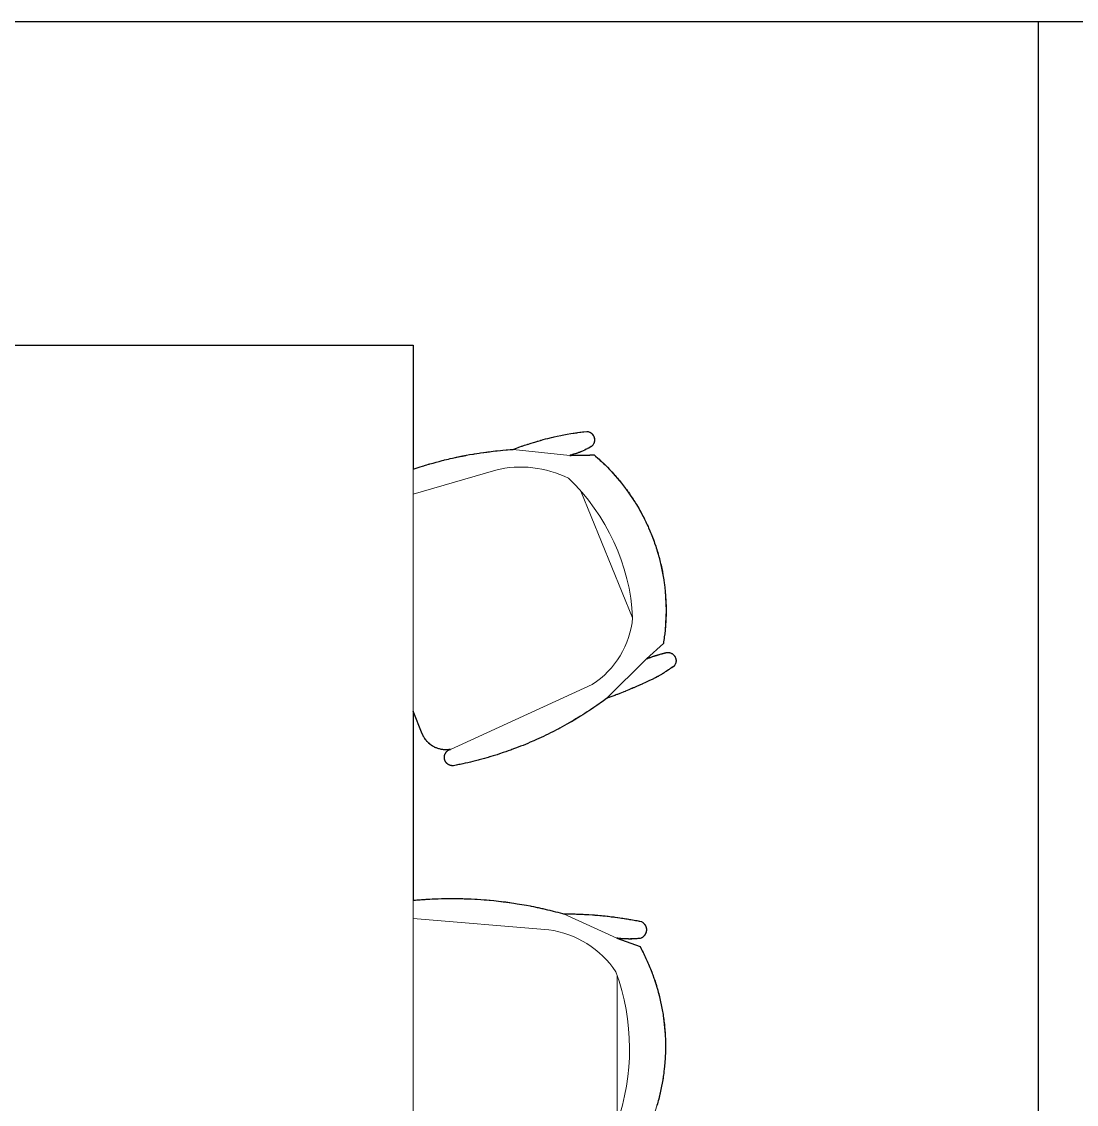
# Model space of a CAD drawing. Header units: millimetres. Extents: x 488786 to 747986, y 25193 to 95000.
# Drawn here: x 536972 to 538765, y 87039 to 88880 of the extents above; entities that cross this region are included whole.
import ezdxf

# ---------------------------------------------------------------- set-up
doc = ezdxf.new("R2010")
doc.units = ezdxf.units.MM
doc.layers.add('10. ETC', color=251, linetype='Continuous')
doc.layers.add('6. FUR1', color=181, linetype='Continuous')
doc.layers.add('7. FUR2', color=241, linetype='Continuous', lineweight=5)

# ---------------------------------------------------------------- blocks, each defined once
blk = doc.blocks.new('YUHIHA_Furniture_DiningSet_6Seat_B_Plan')
at = {"layer": '6. FUR1'}
blk.add_lwpolyline([(0, -800), (0, 0), (210.7, 0), (209, 5.2), (206.9, 11.6), (205.7, 15.5), (204.9, 18.1), (204.5, 19.4), (204.1, 20.7), (203.3, 23.3), (202.5, 25.9), (202.2, 27.2), (201.8, 28.5), (200.3, 33.7), (198.9, 38.9), (197.5, 44.2), (196.1, 49.4), (195.5, 52.1), (195.1, 53.4), (193.5, 60), (192.9, 62.6), (192, 66.6), (191.4, 69.2), (190.9, 71.9), (189.7, 77.2), (189.2, 79.9), (188.4, 83.8), (187.9, 86.5), (187.6, 87.8), (187.4, 89.2), (187.1, 90.5), (186.1, 95.8), (185.2, 101.2), (185, 102.5), (184.8, 103.9), (184.1, 107.9), (183.5, 111.9), (183.1, 114.6), (182.3, 120), (181.6, 125.3), (181.1, 129.4), (180.3, 136.1), (179.8, 140.1), (179.5, 142.8), (179, 148.2), (178.6, 152.3), (178.1, 157.7), (177.9, 160.4), (177.6, 164.5), (177.2, 169.9), (175.8, 173.7), (175.1, 175.6), (174, 178.4), (173.6, 179.4), (172.9, 181.3), (171.9, 184.2), (171.6, 185.1), (170.2, 189), (168.6, 193.8), (168.3, 194.8), (168, 195.7), (167, 198.6), (166.4, 200.6), (165.2, 204.5), (164.6, 206.4), (163.5, 210.3), (163.2, 211.3), (162.9, 212.3), (161.8, 216.2), (161.5, 217.1), (161.3, 218.1), (160.5, 221.1), (159.4, 225), (158.4, 228.9), (157, 234.9), (156.3, 237.8), (155.8, 239.8), (154.7, 244.8), (153.5, 250.8), (152.5, 255.8), (151.4, 261.7), (150.3, 267.8), (149.7, 271.8), (149.4, 273.8), (148.8, 277.8), (148.5, 279.8), (148.1, 282.9), (147.8, 284.9), (147.2, 289.9), (146.6, 295), (146.5, 296), (146.6, 296.5), (146.8, 297.2), (146.8, 297.5), (147.2, 298.5), (147.2, 298.7), (147.6, 299.5), (147.9, 300.2), (148.3, 300.9), (148.5, 301.3), (148.8, 301.8), (149.3, 302.4), (149.5, 302.6), (149.8, 303), (150.3, 303.6), (150.9, 304.1), (151.5, 304.7), (151.7, 304.8), (151.9, 305), (152.3, 305.3), (152.9, 305.8), (153.4, 306), (154.1, 306.4), (154.5, 306.7), (155, 306.9), (155.7, 307.2), (156.2, 307.4), (156.7, 307.5), (157.5, 307.7), (158, 307.8), (158.8, 308), (159.3, 308.1), (160.1, 308.1), (160.6, 308.1), (161.1, 308.1), (161.4, 308.1), (161.6, 308.1), (161.9, 308.1), (162.2, 308.1), (162.9, 308), (163.5, 307.9), (163.7, 307.9), (164.7, 307.7), (165, 307.6), (166, 307.3), (166.5, 307.1), (167.2, 306.8), (167.7, 306.5), (168.6, 306), (169, 305.7), (169.7, 305.3), (170.1, 305), (170.3, 304.8), (170.5, 304.6), (170.9, 304.3), (171.5, 303.8), (171.8, 303.4), (172.2, 303), (172.3, 302.8), (172.5, 302.5), (173.9, 300.1), (174.8, 298.4), (175.2, 297.6), (175.3, 297.3), (175.6, 296.8), (175.9, 296.2), (176.1, 295.9), (177, 294), (178.2, 291.5), (179.4, 288.9), (180, 287.5), (180.8, 285.8), (181.2, 284.6), (181.4, 284.3), (181.6, 283.7), (181.7, 283.4), (182.2, 282.3), (182.7, 280.8), (182.8, 280.5), (183, 279.9), (183.1, 279.7), (183.3, 279.1), (183.9, 277.6), (184, 277.3), (184.2, 276.7), (184.8, 274.9), (185.5, 272.6), (186, 270.8), (186.2, 270.2), (186.3, 269.9), (186.5, 269.3), (187.2, 266.6), (187.4, 266), (187.3, 266.6), (187.3, 266.9), (187.3, 268.2), (187.3, 268.5), (187.2, 269.5), (187.2, 269.8), (187.2, 270.8), (187.2, 271.1), (187.2, 272.1), (187.2, 273.4), (187.1, 274.4), (187.1, 274.7), (187.1, 276.3), (187.1, 276.7), (187, 278.3), (187, 279.2), (187, 280.9), (187, 281.8), (186.9, 282.5), (186.9, 284.7), (186.9, 285.4), (186.9, 286.4), (186.8, 291.2), (186.8, 291.9), (186.7, 294.1), (186.7, 294.8), (186.7, 295.8), (186.7, 296.4), (186.7, 297.4), (186.7, 300), (186.6, 300.3), (186.6, 302.9), (186.6, 303.2), (186.6, 304.2), (186.6, 305.5), (186.6, 307.4), (188.4, 309.5), (192.1, 313.7), (193.9, 315.8), (195.8, 317.9), (197.7, 319.9), (201.5, 324), (203.5, 326), (207.4, 329.9), (211.4, 333.8), (213.5, 335.7), (215.5, 337.6), (219.6, 341.4), (221.7, 343.2), (223.8, 345), (225.9, 346.9), (228.1, 348.7), (230.2, 350.5), (234.5, 354), (236.7, 355.7), (238.9, 357.4), (241.1, 359.1), (243.4, 360.8), (245.6, 362.4), (247.9, 364.1), (250.1, 365.7), (252.4, 367.3), (254.7, 368.9), (257, 370.5), (259.3, 372), (261.7, 373.5), (264, 375.1), (266.4, 376.6), (268.7, 378), (271.1, 379.5), (273.5, 380.9), (278.3, 383.7), (280.7, 385.1), (285.6, 387.8), (288.1, 389.1), (290.5, 390.4), (293, 391.7), (295.5, 393), (298, 394.2), (300.5, 395.4), (303, 396.6), (305.6, 397.8), (308.1, 399), (310.6, 400.1), (315.8, 402.3), (318.3, 403.4), (320.9, 404.4), (323.5, 405.5), (326.1, 406.5), (328.7, 407.5), (333.9, 409.4), (336.6, 410.3), (341.9, 412.1), (344.5, 413), (347.2, 413.8), (349.8, 414.7), (352.5, 415.5), (355.2, 416.2), (357.9, 417), (360.6, 417.7), (363.2, 418.5), (366, 419.2), (368.7, 419.8), (371.4, 420.5), (374.1, 421.1), (376.8, 421.7), (379.5, 422.3), (385, 423.4), (390.5, 424.4), (393.2, 424.9), (396, 425.3), (398.7, 425.8), (404.3, 426.6), (407, 426.9), (412.6, 427.6), (418.1, 428.1), (420.9, 428.4), (423.7, 428.6), (426.5, 428.8), (429.3, 429), (432, 429.2), (434.8, 429.3), (437.6, 429.4), (443.2, 429.6), (446, 429.6), (451.5, 429.7), (457.1, 429.6), (459.9, 429.6), (462.7, 429.5), (465.5, 429.4), (468.3, 429.2), (471.1, 429.1), (473.8, 428.9), (476.6, 428.7), (479.4, 428.5), (482.2, 428.2), (485, 428), (490.5, 427.4), (496, 426.7), (498.8, 426.3), (501.6, 425.9), (504.3, 425.5), (507.1, 425.1), (533.1, 396.6), (532.8, 397.3), (532.8, 397.5), (532.5, 398.2), (531.8, 400.1), (531.7, 400.3), (531.6, 400.6), (531.3, 401.3), (531.2, 401.5), (531.2, 401.8), (531.1, 402), (531, 402.2), (530.9, 402.5), (530.7, 403.2), (530.3, 404.1), (529.8, 405.5), (529.4, 406.7), (529.3, 407), (528.9, 408.1), (528.5, 409.6), (528.4, 409.8), (528.2, 410.3), (528.2, 410.5), (528, 411), (527.8, 411.7), (527.7, 412), (527.5, 412.7), (527.4, 412.9), (527.3, 413.4), (527.2, 413.7), (526.8, 414.9), (526.7, 415.1), (526.3, 416.5), (526.2, 416.8), (525.8, 418.2), (525.8, 418.5), (525.3, 419.9), (524.9, 421.6), (524.6, 422.8), (524.4, 423.3), (524.3, 423.8), (524.1, 424.5), (523.8, 426), (523.7, 426.2), (523.5, 427.2), (523.3, 427.5), (523.2, 427.8), (523, 428.3), (522.8, 429.1), (522.7, 429.4), (522.6, 430), (522.5, 430.9), (522.4, 431.5), (522.4, 432), (522.4, 432.9), (522.4, 433.5), (522.5, 434.1), (522.5, 434.4), (522.6, 435.2), (522.7, 435.5), (522.8, 436.1), (523.1, 436.9), (523.3, 437.5), (523.6, 438.3), (524, 439.1), (524.1, 439.3), (524.4, 439.8), (524.9, 440.6), (525.4, 441.3), (525.6, 441.5), (526, 442), (526.6, 442.6), (527, 443), (527.4, 443.4), (527.9, 443.7), (528.1, 443.9), (528.8, 444.4), (529.3, 444.7), (530.1, 445.1), (530.6, 445.4), (531.5, 445.7), (532.3, 446), (532.8, 446.2), (533.4, 446.3), (534, 446.4), (534.3, 446.5), (535.1, 446.6), (535.4, 446.6), (536.3, 446.6), (536.6, 446.6), (537.5, 446.6), (538.3, 446.5), (538.9, 446.4), (539.5, 446.3), (540.1, 446.1), (540.3, 446.1), (540.9, 445.9), (541.4, 445.7), (542, 445.5), (542.5, 445.2), (543.3, 444.8), (544.1, 444.4), (544.3, 444.2), (544.8, 443.9), (545.2, 443.5), (545.5, 443.3), (546.7, 441.6), (546.8, 441.4), (547.4, 440.7), (547.5, 440.4), (549.2, 438), (549.7, 437.3), (550.4, 436.3), (550.7, 435.8), (550.9, 435.5), (551.2, 435), (551.4, 434.8), (551.9, 434.1), (552.2, 433.6), (554.6, 429.8), (555.6, 428.3), (556.9, 426.3), (558, 424.6), (558.1, 424.3), (558.9, 423), (559.7, 421.8), (562.2, 417.4), (562.5, 416.9), (563, 416.2), (563.1, 415.9), (563.4, 415.4), (563.5, 415.1), (563.8, 414.6), (565.3, 412), (565.6, 411.5), (565.7, 411.2), (568.1, 406.2), (570.2, 401.7), (573.5, 394.7), (575.8, 389.6), (576.1, 389), (577.5, 385.8), (577.8, 385.2), (578.1, 384.5), (579.2, 382), (579.8, 380.7), (582.3, 374.9), (582.8, 373.6), (583.4, 372.3), (583.6, 371.7), (583.9, 371), (585.8, 366.5), (588.2, 360.7), (588.5, 360), (589.3, 358.1), (589.8, 356.8), (592.1, 350.9), (593.6, 347), (593.9, 346.3), (594.6, 344.4), (594.9, 343.7), (595.1, 343.1), (595.4, 342.4), (595.6, 341.8), (595.9, 341.1), (596.6, 339.1), (598.6, 333.9), (598.8, 333.2), (599.8, 330.6), (600, 329.9), (600.5, 328.6), (604.5, 323.2), (608.4, 317.8), (609.7, 315.9), (612.3, 312.3), (614.8, 308.6), (616.1, 306.8), (619.9, 301.2), (621.1, 299.3), (623.5, 295.6), (626, 291.8), (628.4, 288.1), (630.8, 284.3), (634.3, 278.5), (635.4, 276.6), (637.7, 272.8), (640, 268.9), (642.2, 265.1), (644.4, 261.2), (646.6, 257.3), (648.8, 253.3), (650.9, 249.4), (652, 247.4), (654, 243.5), (656.1, 239.5), (657.1, 237.5), (659.1, 233.5), (661.1, 229.5), (663.1, 225.5), (665, 221.4), (666.9, 217.4), (668.8, 213.3), (670.6, 209.3), (672.5, 205.2), (675.1, 199), (676.9, 194.9), (678.6, 190.7), (680.3, 186.6), (681.9, 182.4), (683.6, 178.3), (685.2, 174.1), (685.9, 172), (687.5, 167.8), (688.3, 165.7), (689.8, 161.5), (691.2, 157.3), (692.7, 153), (694.8, 146.7), (696.2, 142.4), (697.5, 138.1), (698.2, 136), (699.5, 131.7), (700.1, 129.6), (700.8, 127.4), (701.4, 125.3), (702.6, 121), (703.8, 116.7), (704.9, 112.3), (705.5, 110.2), (706.6, 105.8), (707.7, 101.5), (708.8, 97.1), (709.8, 92.8), (710.8, 88.4), (711.7, 84.1), (712.7, 79.7), (713.1, 77.5), (714, 73.1), (714.9, 68.7), (714.9, 68.1), (714.9, 67.4), (714.9, 66.7), (714.9, 66.4), (714.9, 65.7), (714.9, 65.4), (714.8, 64.8), (714.7, 64.4), (714.6, 63.8), (714.4, 63.2), (714.2, 62.5), (714, 61.9), (713.7, 61.3), (713.4, 60.7), (713.3, 60.4), (713.1, 60.1), (712.8, 59.5), (712.6, 59.3), (712.2, 58.7), (711.8, 58.2), (711.4, 57.7), (711, 57.2), (710.5, 56.7), (710, 56.3), (709.5, 55.9), (709.2, 55.7), (708.4, 55.1), (707.9, 54.8), (707, 54.3), (706.7, 54.2), (705.8, 53.8), (705.2, 53.6), (704.5, 53.4), (703.9, 53.2), (703.6, 53.1), (703.2, 53.1), (702.2, 52.9), (701.3, 52.9), (700.3, 52.9), (699.6, 52.9), (699.3, 52.9), (698.3, 53.1), (697.3, 53.3), (697, 53.4), (696.7, 53.5), (696.1, 53.7), (695.4, 53.9), (695.1, 54), (694.5, 54.3), (694, 54.6), (693.4, 55), (692.8, 55.3), (692.3, 55.7), (691.8, 56.1), (691.3, 56.5), (691, 56.7), (690.3, 57.5), (690.1, 57.7), (689.5, 58.5), (689.1, 59), (688.7, 59.6), (688.4, 60.1), (687.9, 61), (687.8, 61.3), (687.5, 61.9), (687.4, 62.2), (687.2, 62.8), (687.1, 63.2), (687.3, 62.2), (687.4, 61.3), (687.5, 60.4), (687.7, 59), (687.8, 58.1), (687.8, 56.7), (687.8, 55.8), (687.8, 55.3), (687.8, 54), (687.8, 52.6), (687.7, 51.6), (687.5, 50.3), (687.3, 48.4), (687.1, 47.5), (686.9, 46.2), (686.5, 44.8), (686.2, 43.5), (685.8, 42.1), (685.3, 40.8), (684.8, 39.5), (684.5, 38.7), (683.9, 37.4), (683.7, 37), (683.1, 35.7), (682.5, 34.5), (682, 33.7), (681.8, 33.3), (681.1, 32.1), (680.3, 31), (679.5, 29.8), (678.6, 28.7), (678.1, 28), (677.8, 27.7), (676.9, 26.6), (676.2, 25.9), (675.6, 25.3), (674.9, 24.6), (674.3, 24), (673.6, 23.3), (672.9, 22.7), (672.2, 22.1), (671.8, 21.9), (671.1, 21.3), (670.4, 20.7), (668.9, 19.7), (668.1, 19.1), (666.9, 18.4), (666.1, 18), (665.3, 17.5), (664.5, 17.1), (663.6, 16.7), (662.8, 16.3), (661.5, 15.7), (660.7, 15.4), (622, 0), (943.7, 0), (943.4, 4), (943.2, 6), (942.7, 12), (942.5, 14), (942.1, 20.1), (942, 22.1), (941.7, 28.1), (941.4, 32.1), (941.4, 34.2), (941.1, 40.2), (941, 42.2), (940.9, 48.3), (940.8, 50.3), (940.7, 54.3), (940.7, 60.4), (940.7, 62.4), (940.7, 68.4), (940.7, 72.4), (940.7, 74.4), (940.8, 80.5), (940.9, 84.5), (941, 86.5), (941.2, 92.6), (941.3, 96.6), (941.4, 98.6), (941.7, 104.6), (942, 108.7), (942.4, 114.7), (942.8, 120.7), (943.1, 124.7), (943.5, 128.8), (943.7, 130.8), (944.3, 136.8), (944.7, 140.8), (945.1, 144.8), (945.6, 148.8), (946.1, 152.8), (946.6, 156.8), (946.8, 158.8), (947.1, 160.8), (947.4, 162.8), (948, 166.8), (948.5, 170.8), (949.5, 176.7), (950.1, 180.7), (950.8, 184.7), (951.5, 188.6), (952.2, 192.6), (953.3, 198.6), (953.7, 200.5), (954.5, 204.5), (955.7, 210.4), (956.1, 212.4), (957.4, 218.3), (957.8, 220.3), (959.2, 226.1), (959.7, 228.1), (960.6, 232), (962.1, 237.9), (963.1, 241.8), (964.1, 245.7), (965.1, 249.6), (966.2, 253.5), (966.7, 255.4), (966.7, 259.6), (966.7, 261.7), (966.8, 266.9), (966.9, 273.2), (967, 275.2), (967.1, 277.3), (967.1, 278.4), (967.2, 282.5), (967.5, 288.8), (967.6, 290.9), (967.9, 296.1), (968, 298.2), (968.4, 304.4), (968.7, 307.6), (968.8, 308.6), (968.8, 309.6), (969.2, 313.8), (969.5, 316.9), (969.6, 318), (969.8, 320), (970, 322.1), (970.3, 325.2), (970.4, 326.3), (970.7, 329.4), (970.9, 331.4), (971.6, 336.6), (972.1, 340.8), (972.3, 342.8), (972.9, 347), (973, 348), (973.5, 351.1), (973.9, 354.2), (974.1, 355.2), (974.2, 356.3), (974.5, 358.3), (975, 361.4), (975.7, 365.6), (976.1, 367.6), (976.4, 369.7), (976.9, 372.8), (977.9, 377.9), (978.3, 379.9), (979, 384), (979.8, 388.1), (980.1, 388.6), (980.7, 389.5), (981.1, 390), (981.4, 390.4), (981.9, 391), (982.5, 391.6), (982.9, 392), (983.5, 392.5), (984.1, 393.1), (984.6, 393.4), (984.8, 393.5), (985.3, 393.8), (985.7, 394.1), (986.2, 394.4), (986.5, 394.5), (986.9, 394.8), (987.9, 395.2), (988.7, 395.5), (989, 395.5), (989.5, 395.7), (990, 395.8), (990.8, 396), (991.7, 396.2), (991.9, 396.2), (992.5, 396.2), (993, 396.3), (993.3, 396.3), (994.1, 396.3), (994.9, 396.3), (995.5, 396.2), (996, 396.1), (996.8, 396), (997.6, 395.8), (998.1, 395.7), (998.4, 395.6), (998.9, 395.4), (999.4, 395.3), (1000.2, 394.9), (1001, 394.6), (1001.4, 394.3), (1001.9, 394.1), (1002.8, 393.5), (1003.7, 392.8), (1004.1, 392.5), (1004.6, 392.1), (1004.9, 391.7), (1005.3, 391.4), (1005.7, 391), (1005.9, 390.8), (1006.2, 390.3), (1006.7, 389.7), (1007, 389.2), (1007.3, 388.8), (1007.8, 388.1), (1008.1, 387.3), (1008.3, 387.1), (1008.5, 385.5), (1008.6, 384.5), (1008.6, 384.2), (1008.9, 381.7), (1009, 380.1), (1009.1, 379.7), (1009.2, 377.8), (1009.3, 376.8), (1009.3, 376.5), (1009.3, 375.9), (1009.3, 375.6), (1009.4, 374.6), (1009.5, 371.1), (1009.5, 370.1), (1009.5, 369.8), (1009.5, 369.1), (1009.6, 368.8), (1009.6, 366.2), (1009.5, 365.9), (1009.5, 365.3), (1009.5, 364), (1009.5, 362.7), (1009.5, 362.4), (1009.5, 361.7), (1009.4, 361.4), (1009.4, 360.4), (1009.3, 358.5), (1009.1, 355.3), (1009, 355), (1009, 354.3), (1008.8, 353.1), (1008.8, 352.7), (1008.5, 350.2), (1008.4, 349.2), (1008.4, 348.6), (1008.3, 347.9), (1008.2, 347.6), (1008, 346), (1022.5, 385.4), (1027.4, 388), (1029.9, 389.3), (1032.3, 390.6), (1034.8, 391.8), (1037.3, 393.1), (1039.8, 394.3), (1042.4, 395.5), (1044.9, 396.6), (1047.4, 397.8), (1050, 398.9), (1052.5, 400), (1055.1, 401.1), (1057.7, 402.2), (1060.2, 403.3), (1062.8, 404.3), (1065.4, 405.3), (1068, 406.3), (1070.6, 407.2), (1075.9, 409.1), (1078.5, 410), (1081.2, 410.9), (1083.8, 411.8), (1086.5, 412.6), (1091.8, 414.2), (1094.5, 415), (1099.9, 416.5), (1102.5, 417.2), (1105.2, 417.9), (1108, 418.6), (1110.6, 419.2), (1113.4, 419.9), (1116.1, 420.5), (1121.5, 421.6), (1124.3, 422.2), (1127, 422.7), (1129.7, 423.2), (1132.5, 423.7), (1135.2, 424.2), (1138, 424.6), (1140.7, 425), (1143.5, 425.4), (1146.3, 425.8), (1149, 426.1), (1154.6, 426.8), (1157.3, 427), (1160.1, 427.3), (1162.9, 427.5), (1165.7, 427.8), (1168.4, 428), (1171.2, 428.1), (1174, 428.3), (1179.6, 428.5), (1185.1, 428.7), (1187.9, 428.7), (1190.7, 428.7), (1193.5, 428.7), (1196.3, 428.7), (1199.1, 428.7), (1201.9, 428.6), (1204.6, 428.5), (1207.4, 428.4), (1210.2, 428.3), (1213, 428.1), (1218.6, 427.7), (1221.3, 427.5), (1224.1, 427.3), (1226.9, 427), (1229.6, 426.7), (1235.2, 426.1), (1238, 425.7), (1240.7, 425.4), (1243.5, 425), (1246.2, 424.6), (1249, 424.1), (1254.5, 423.2), (1259.9, 422.2), (1262.7, 421.6), (1268.1, 420.4), (1270.8, 419.8), (1273.6, 419.2), (1276.3, 418.5), (1279, 417.9), (1281.7, 417.2), (1284.4, 416.5), (1287, 415.7), (1289.7, 415), (1292.4, 414.2)], dxfattribs=at)
at = {"layer": '7. FUR2'}
for p, q in [((533.1, 396.6), (600.5, 328.6)), ((463.4, 372.9), (247.9, 284.6)), ((1008, 346), (966.7, 255.4)), ((1321.3, 346.7), (1071.8, 346.7)), ((187.4, 266), (177.2, 169.9)), ((622, 0), (210.7, 0)), ((1441.5, 0), (943.7, 0))]:
    blk.add_line(p, q, dxfattribs=at)
for points in [[(1364.1, 383.9, 0.257976), (1022.5, 385.4), (1008, 346, 0.069628), (1008.3, 387.1, 0.60981), (979.9, 388.1, 0.050176), (966.7, 255.4, 0.091876), (943.7, 0), (622, 0), (660.7, 15.4, 0.358265), (687.1, 63.2, 0.922009), (714.9, 68.7, 0.113685), (600.5, 328.6, 0.025879), (565.7, 411.2, 0.030357), (545.5, 443.3, 0.784901), (523.4, 427.2, 0.033348), (533.1, 396.6), (507.1, 425.1, 0.263427), (186.6, 307.4, 0.005131), (187.4, 266, 0.068992), (172.3, 302.8, 0.640621), (146.5, 296, 0.066063), (177.2, 169.9, 0.065427), (210.7, 0), (0, 0), (0, -800)], [(687.1, 63.2), (576.6, 304.3, 0.231093), (463.4, 372.9, 0.192316), (226.2, 263.7, 0.176359), (212.2, 140.2), (253.5, 0)], [(1410.1, 0), (1391.5, 248, 0.17425), (1323.7, 345.8, 0.174552), (1065.4, 344.4, 0.214495), (993.8, 230.5), (974.4, 0)]]:
    blk.add_lwpolyline(points, format="xyb", dxfattribs=at)

msp = doc.modelspace()

# ---------------------------------------------------------------- linework, layer by layer
at = {"layer": '10. ETC'}
for p, q in [((532700, 88879.9), (541700, 88879.9)), ((538700, 88879.9), (538700, 85198.7))]:
    msp.add_line(p, q, dxfattribs=at)

# ---------------------------------------------------------------- block references
at = {"rotation": 270}
msp.add_blockref('YUHIHA_Furniture_DiningSet_6Seat_B_Plan', (537637.7, 88329.9), dxfattribs=at)

doc.saveas('drawing.dxf')
